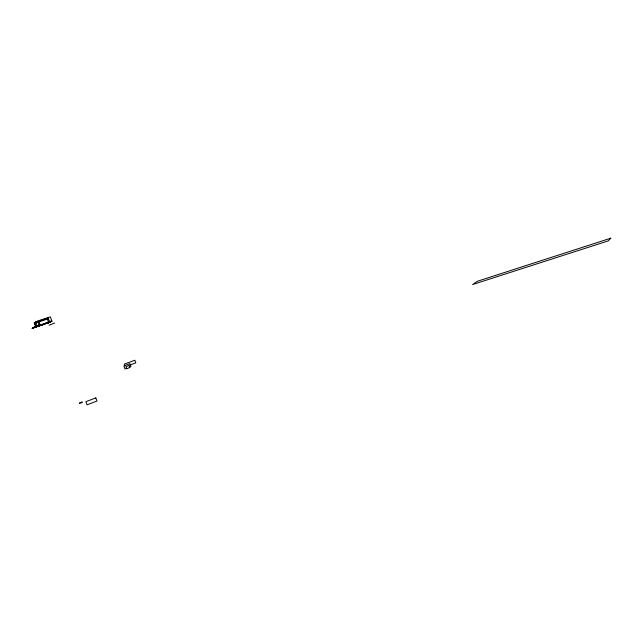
<?xml version="1.0" encoding="UTF-8"?>
<svg xmlns="http://www.w3.org/2000/svg" width="643" height="643" viewBox="0 0 643 643"><rect width="100%" height="100%" fill="white"/><g stroke="black" fill="none" stroke-linecap="round" stroke-linejoin="round"><path stroke-width="0.96" d="M38.17 325.374L37.053 326.676L38.443 326.097L38.154 325.141L38.62 324.94L38.893 325.671M45.5 323.839L43.981 324.353M35.879 326.105L33.918 327.576L36.153 326.837L34.915 323.501M34.971 327.126L36.948 325.655L37.222 326.379M36.169 326.62L37.495 325.631M33.468 327.769L36.948 325.655M34.457 327.351L36.482 325.848L36.755 326.58M36.868 325.897L35.518 326.901L40.244 325.181L39.006 321.83M36.587 326.443L38.62 324.94M35.494 326.266L32.15 328.324L37.021 326.258L39.062 324.755M37.061 326.523L35.365 321.789L50.315 316.838L51.954 321.251L32.15 328.324L35.767 326.998L34.232 322.89L48.129 317.923L49.688 322.014L46.087 323.533L45.822 322.81M36.739 322.714L34.529 323.662L35.823 323.196M37.648 322.32L48.458 318.687L48.129 317.923M35.357 327.247L39.327 325.487L37.8 321.347M36.201 326.966L37.559 326.395M37.696 326.459L39.094 325.88M38.347 326.242L39.753 325.655L39.48 324.932M38.99 326.025L40.405 325.438M43.097 324.651L44.488 324.064M39.633 325.808L41.056 325.221M40.276 325.599L41.707 325.004M40.919 325.382L43.009 324.562M42.205 324.948L43.66 324.345L43.386 323.622M50.033 322.063L47.799 322.81M49.053 325.229L54.687 323.019M126.671 368.262L124.959 368.929L123.85 365.98L129.862 363.641L130.963 366.582L129.243 367.257M33.758 327.785L36.225 326.845M129.653 365.111L135.802 362.837L134.829 360.225L124.284 364.131L124.935 365.875M49.624 321.548L51.303 321.524L47.944 322.657L48.603 322.368L47.365 319.049M49.326 322.36L47.011 323.14L46.746 322.416M48.04 322.706L50.331 321.934L48.627 321.974M46.746 323.252L49.567 322.256M37.021 326.258L51.954 321.251L49.423 321.283M51.03 321.637L47.55 322.915L47.494 322.183M32.809 328.043L48.731 322.609L46.208 322.649M34.714 327.239L36.989 326.475M34.183 327.464L36.45 326.708M33.693 327.673L38.419 325.872M46.344 323.477L47.936 322.947M34.232 322.89L37.977 321.645M46.087 323.533L47.003 323.333M46.658 322.794L48.346 322.77M48.265 322.175L49.816 322.151M48.78 321.556L49.045 322.28M48.498 321.677L48.772 322.4M42.092 324.056L42.358 324.779M37.551 325.398L37.816 326.13M36.41 325.961L36.675 326.692M610.85 238.175L608.254 240.884L472.605 284.552L477.516 281.224L610.85 238.175M129.733 367.555L126.719 368.785L125.932 366.671L128.946 365.449L129.733 367.555M95.807 397.896L85.865 401.674L87.046 404.825L96.98 401.039L95.807 397.896M82.015 402.02L79.362 402.968L79.539 403.442L82.191 402.494L82.015 402.02"/></g></svg>
